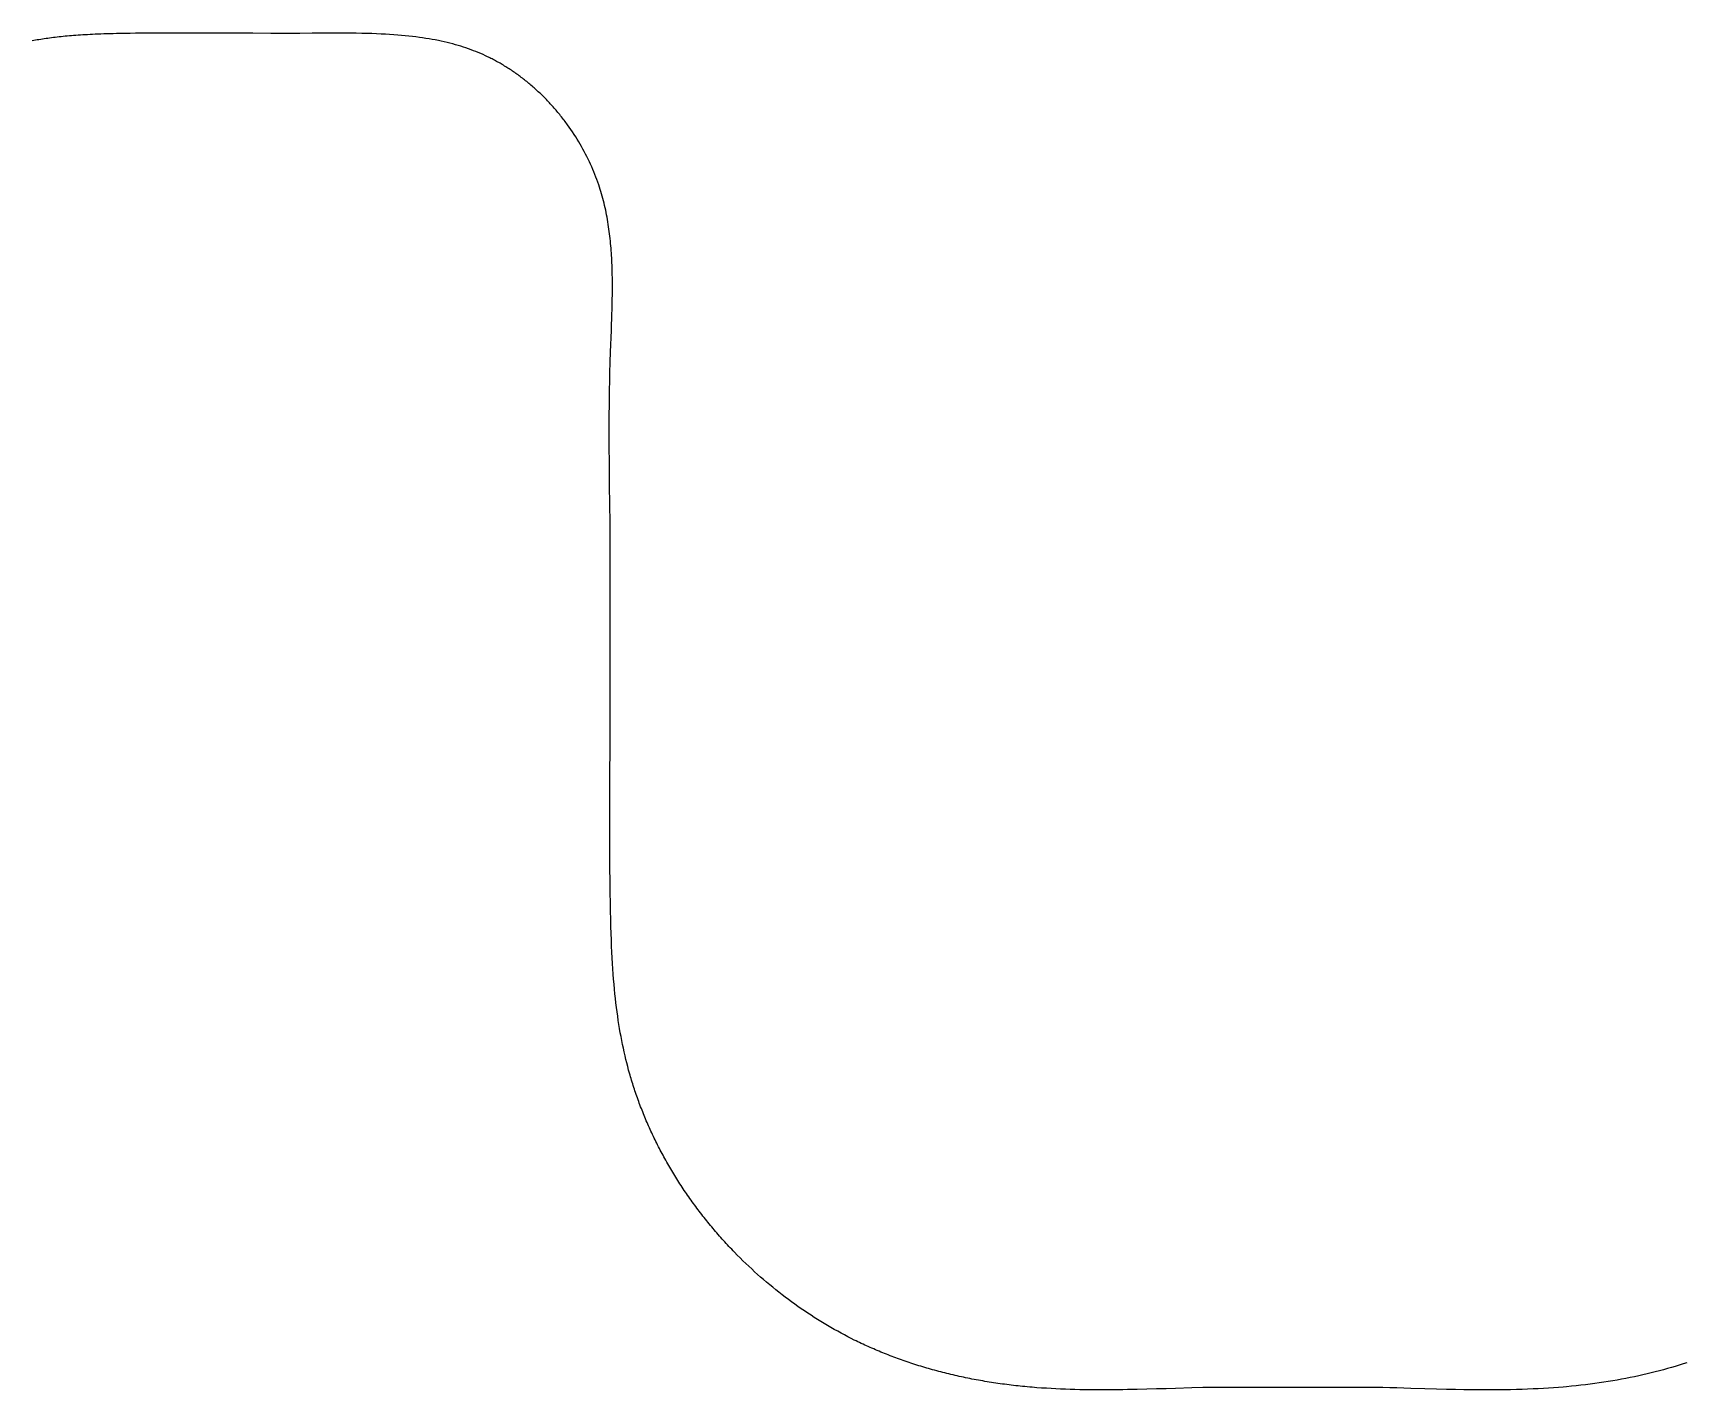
# Model space of a CAD drawing. Header units: millimetres. Extents: x -9 to 276, y -90 to 14.
# Drawn here: x 83.001 to 86.726, y 10.938 to 13.994 of the extents above; entities that cross this region are included whole.
import ezdxf

# ---------------------------------------------------------------- set-up
doc = ezdxf.new("R2010")
doc.units = ezdxf.units.MM
doc.layers.add('BLACK', color=7, linetype='CONTINUOUS')

msp = doc.modelspace()

# ---------------------------------------------------------------- linework, layer by layer
at = {"layer": 'BLACK', "linetype": 'Continuous'}
for p, q in [((83.003354, 13.977477), (82.999615, 13.976792)), ((83.0071, 13.978143), (83.003354, 13.977477)), ((83.01092, 13.978802), (83.0071, 13.978143)), ((83.014747, 13.97944), (83.01092, 13.978802)), ((83.018652, 13.980071), (83.014747, 13.97944)), ((83.022564, 13.980683), (83.018652, 13.980071)), ((83.026559, 13.981287), (83.022564, 13.980683)), ((83.030562, 13.981871), (83.026559, 13.981287)), ((83.034654, 13.982447), (83.030562, 13.981871)), ((83.038753, 13.983004), (83.034654, 13.982447)), ((83.042947, 13.983553), (83.038753, 13.983004)), ((83.047148, 13.984082), (83.042947, 13.983553)), ((83.051453, 13.984603), (83.047148, 13.984082)), ((83.055765, 13.985104), (83.051453, 13.984603)), ((83.060188, 13.985598), (83.055765, 13.985104)), ((83.064618, 13.986072), (83.060188, 13.985598)), ((83.069171, 13.986538), (83.064618, 13.986072)), ((83.07373, 13.986983), (83.069171, 13.986538)), ((83.078423, 13.987422), (83.07373, 13.986983)), ((83.083123, 13.98784), (83.078423, 13.987422)), ((83.087972, 13.98825), (83.083123, 13.98784)), ((83.092827, 13.98864), (83.087972, 13.98825)), ((83.09785, 13.989022), (83.092827, 13.98864)), ((83.102878, 13.989384), (83.09785, 13.989022)), ((83.108097, 13.989739), (83.102878, 13.989384)), ((83.11332, 13.990073), (83.108097, 13.989739)), ((83.118764, 13.9904), (83.11332, 13.990073)), ((83.124211, 13.990707), (83.118764, 13.9904)), ((83.129918, 13.991006), (83.124211, 13.990707)), ((83.135628, 13.991285), (83.129918, 13.991006)), ((83.14165, 13.991557), (83.135628, 13.991285)), ((83.147675, 13.991808), (83.14165, 13.991557)), ((83.15409, 13.992054), (83.147675, 13.991808)), ((83.160507, 13.992278), (83.15409, 13.992054)), ((83.167438, 13.992498), (83.160507, 13.992278)), ((83.17437, 13.992696), (83.167438, 13.992498)), ((83.182036, 13.992892), (83.17437, 13.992696)), ((83.1897, 13.993065), (83.182036, 13.992892)), ((83.198594, 13.993242), (83.1897, 13.993065)), ((83.207482, 13.993395), (83.198594, 13.993242)), ((83.219829, 13.993575), (83.207482, 13.993395)), ((83.232152, 13.993725), (83.219829, 13.993575)), ((83.246525, 13.993874), (83.232152, 13.993725)), ((83.260862, 13.993996), (83.246525, 13.993874)), ((83.275165, 13.994094), (83.260862, 13.993996)), ((83.289437, 13.99417), (83.275165, 13.994094)), ((83.317897, 13.99426), (83.289437, 13.99417)), ((83.346264, 13.994281), (83.317897, 13.99426)), ((83.374559, 13.994246), (83.346264, 13.994281)), ((83.402805, 13.99417), (83.374559, 13.994246)), ((83.459229, 13.993947), (83.402805, 13.99417)), ((83.496345, 13.993794), (83.459229, 13.993947)), ((83.537167, 13.993663), (83.496345, 13.993794)), ((83.571389, 13.993613), (83.537167, 13.993663)), ((83.601929, 13.993635), (83.571389, 13.993613)), ((83.630047, 13.993725), (83.601929, 13.993635)), ((83.648152, 13.993819), (83.630047, 13.993725)), ((83.664215, 13.993903), (83.648152, 13.993819)), ((83.684318, 13.993973), (83.664215, 13.993903)), ((83.700967, 13.993973), (83.684318, 13.993973)), ((83.715684, 13.993907), (83.700967, 13.993973)), ((83.729111, 13.993777), (83.715684, 13.993907)), ((83.741588, 13.993585), (83.729111, 13.993777)), ((83.753324, 13.993332), (83.741588, 13.993585)), ((83.764456, 13.993018), (83.753324, 13.993332)), ((83.775081, 13.992643), (83.764456, 13.993018)), ((83.785272, 13.992208), (83.775081, 13.992643)), ((83.795084, 13.991714), (83.785272, 13.992208)), ((83.80456, 13.991161), (83.795084, 13.991714)), ((83.813734, 13.990548), (83.80456, 13.991161)), ((83.822636, 13.989877), (83.813734, 13.990548)), ((83.831289, 13.989148), (83.822636, 13.989877)), ((83.839713, 13.988361), (83.831289, 13.989148)), ((83.847926, 13.987516), (83.839713, 13.988361)), ((83.855942, 13.986613), (83.847926, 13.987516)), ((83.863774, 13.985653), (83.855942, 13.986613)), ((83.871433, 13.984636), (83.863774, 13.985653)), ((83.878931, 13.983562), (83.871433, 13.984636)), ((83.886275, 13.982431), (83.878931, 13.983562)), ((83.893474, 13.981244), (83.886275, 13.982431)), ((83.900536, 13.98), (83.893474, 13.981244)), ((83.907466, 13.9787), (83.900536, 13.98)), ((83.914271, 13.977344), (83.907466, 13.9787)), ((83.920956, 13.975932), (83.914271, 13.977344)), ((83.927527, 13.974464), (83.920956, 13.975932)), ((83.933988, 13.972941), (83.927527, 13.974464)), ((83.940343, 13.971361), (83.933988, 13.972941)), ((83.946597, 13.969726), (83.940343, 13.971361)), ((83.952754, 13.968035), (83.946597, 13.969726)), ((83.958816, 13.966289), (83.952754, 13.968035)), ((83.964787, 13.964487), (83.958816, 13.966289)), ((83.97067, 13.962629), (83.964787, 13.964487)), ((83.976469, 13.960715), (83.97067, 13.962629)), ((83.982185, 13.958745), (83.976469, 13.960715)), ((83.987822, 13.95672), (83.982185, 13.958745)), ((83.993381, 13.954638), (83.987822, 13.95672)), ((83.998866, 13.9525), (83.993381, 13.954638)), ((84.004278, 13.950305), (83.998866, 13.9525)), ((84.00962, 13.948054), (84.004278, 13.950305)), ((84.014893, 13.945745), (84.00962, 13.948054)), ((84.020099, 13.94338), (84.014893, 13.945745)), ((84.022256, 13.942374), (84.020099, 13.94338)), ((84.024857, 13.941141), (84.022256, 13.942374)), ((84.027451, 13.939889), (84.024857, 13.941141)), ((84.030047, 13.938614), (84.027451, 13.939889)), ((84.032636, 13.937319), (84.030047, 13.938614)), ((84.035227, 13.936002), (84.032636, 13.937319)), ((84.03781, 13.934665), (84.035227, 13.936002)), ((84.040395, 13.933305), (84.03781, 13.934665)), ((84.042972, 13.931927), (84.040395, 13.933305)), ((84.045551, 13.930524), (84.042972, 13.931927)), ((84.048122, 13.929104), (84.045551, 13.930524)), ((84.050694, 13.92766), (84.048122, 13.929104)), ((84.053257, 13.926197), (84.050694, 13.92766)), ((84.055822, 13.924711), (84.053257, 13.926197)), ((84.058377, 13.923206), (84.055822, 13.924711)), ((84.060933, 13.921678), (84.058377, 13.923206)), ((84.063481, 13.920132), (84.060933, 13.921678)), ((84.066028, 13.918563), (84.063481, 13.920132)), ((84.068566, 13.916975), (84.066028, 13.918563)), ((84.071104, 13.915364), (84.068566, 13.916975)), ((84.073632, 13.913735), (84.071104, 13.915364)), ((84.076159, 13.912083), (84.073632, 13.913735)), ((84.078677, 13.910413), (84.076159, 13.912083)), ((84.081194, 13.90872), (84.078677, 13.910413)), ((84.083701, 13.907009), (84.081194, 13.90872)), ((84.086206, 13.905275), (84.083701, 13.907009)), ((84.088701, 13.903524), (84.086206, 13.905275)), ((84.091193, 13.901749), (84.088701, 13.903524)), ((84.093675, 13.899958), (84.091193, 13.901749)), ((84.096155, 13.898144), (84.093675, 13.899958)), ((84.098624, 13.896312), (84.096155, 13.898144)), ((84.10109, 13.894458), (84.098624, 13.896312)), ((84.103544, 13.892587), (84.10109, 13.894458)), ((84.105996, 13.890693), (84.103544, 13.892587)), ((84.108436, 13.888783), (84.105996, 13.890693)), ((84.110871, 13.886851), (84.108436, 13.888783)), ((84.113296, 13.884902), (84.110871, 13.886851)), ((84.115715, 13.882931), (84.113296, 13.884902)), ((84.118123, 13.880944), (84.115715, 13.882931)), ((84.120526, 13.878935), (84.118123, 13.880944)), ((84.122917, 13.876909), (84.120526, 13.878935)), ((84.125302, 13.874863), (84.122917, 13.876909)), ((84.127674, 13.8728), (84.125302, 13.874863)), ((84.130041, 13.870717), (84.127674, 13.8728)), ((84.132395, 13.868618), (84.130041, 13.870717)), ((84.134742, 13.866498), (84.132395, 13.868618)), ((84.137076, 13.864362), (84.134742, 13.866498)), ((84.139403, 13.862206), (84.137076, 13.864362)), ((84.141717, 13.860035), (84.139403, 13.862206)), ((84.144023, 13.857843), (84.141717, 13.860035)), ((84.146316, 13.855637), (84.144023, 13.857843)), ((84.1486, 13.853411), (84.146316, 13.855637)), ((84.150871, 13.85117), (84.1486, 13.853411)), ((84.153132, 13.84891), (84.150871, 13.85117)), ((84.15538, 13.846635), (84.153132, 13.84891)), ((84.157618, 13.844342), (84.15538, 13.846635)), ((84.159843, 13.842034), (84.157618, 13.844342)), ((84.162056, 13.839708), (84.159843, 13.842034)), ((84.164256, 13.837368), (84.162056, 13.839708)), ((84.166445, 13.83501), (84.164256, 13.837368)), ((84.16862, 13.832638), (84.166445, 13.83501)), ((84.170783, 13.83025), (84.16862, 13.832638)), ((84.172931, 13.827847), (84.170783, 13.83025)), ((84.175068, 13.825428), (84.172931, 13.827847)), ((84.177189, 13.822995), (84.175068, 13.825428)), ((84.179298, 13.820546), (84.177189, 13.822995)), ((84.181392, 13.818084), (84.179298, 13.820546)), ((84.183473, 13.815607), (84.181392, 13.818084)), ((84.185539, 13.813116), (84.183473, 13.815607)), ((84.187591, 13.810611), (84.185539, 13.813116)), ((84.189627, 13.808093), (84.187591, 13.810611)), ((84.191649, 13.805561), (84.189627, 13.808093)), ((84.193656, 13.803016), (84.191649, 13.805561)), ((84.195648, 13.800458), (84.193656, 13.803016)), ((84.197624, 13.797887), (84.195648, 13.800458)), ((84.199585, 13.795304), (84.197624, 13.797887)), ((84.201529, 13.792708), (84.199585, 13.795304)), ((84.203458, 13.790101), (84.201529, 13.792708)), ((84.205371, 13.787481), (84.203458, 13.790101)), ((84.209147, 13.782208), (84.205371, 13.787481)), ((84.212857, 13.77689), (84.209147, 13.782208)), ((84.216499, 13.77153), (84.212857, 13.77689)), ((84.220071, 13.766129), (84.216499, 13.77153)), ((84.223574, 13.76069), (84.220071, 13.766129)), ((84.227005, 13.755214), (84.223574, 13.76069)), ((84.230363, 13.749703), (84.227005, 13.755214)), ((84.233648, 13.74416), (84.230363, 13.749703)), ((84.236858, 13.738586), (84.233648, 13.74416)), ((84.239993, 13.732984), (84.236858, 13.738586)), ((84.243051, 13.727354), (84.239993, 13.732984)), ((84.246032, 13.721701), (84.243051, 13.727354)), ((84.248934, 13.716024), (84.246032, 13.721701)), ((84.251758, 13.710327), (84.248934, 13.716024)), ((84.254502, 13.704611), (84.251758, 13.710327)), ((84.257165, 13.698878), (84.254502, 13.704611)), ((84.259748, 13.69313), (84.257165, 13.698878)), ((84.262249, 13.687369), (84.259748, 13.69313)), ((84.264668, 13.681596), (84.262249, 13.687369)), ((84.267005, 13.675814), (84.264668, 13.681596)), ((84.269259, 13.670025), (84.267005, 13.675814)), ((84.27143, 13.66423), (84.269259, 13.670025)), ((84.273517, 13.65843), (84.27143, 13.66423)), ((84.275521, 13.652628), (84.273517, 13.65843)), ((84.277225, 13.647491), (84.275521, 13.652628)), ((84.278869, 13.642339), (84.277225, 13.647491)), ((84.280454, 13.637174), (84.278869, 13.642339)), ((84.281981, 13.631995), (84.280454, 13.637174)), ((84.28345, 13.626803), (84.281981, 13.631995)), ((84.284864, 13.621598), (84.28345, 13.626803)), ((84.286222, 13.616381), (84.284864, 13.621598)), ((84.287526, 13.61115), (84.286222, 13.616381)), ((84.288776, 13.605907), (84.287526, 13.61115)), ((84.289974, 13.600653), (84.288776, 13.605907)), ((84.29112, 13.595386), (84.289974, 13.600653)), ((84.292216, 13.590107), (84.29112, 13.595386)), ((84.293263, 13.584818), (84.292216, 13.590107)), ((84.29426, 13.579517), (84.293263, 13.584818)), ((84.29521, 13.574205), (84.29426, 13.579517)), ((84.296114, 13.568882), (84.29521, 13.574205)), ((84.296971, 13.563549), (84.296114, 13.568882)), ((84.297784, 13.558205), (84.296971, 13.563549)), ((84.298553, 13.552852), (84.297784, 13.558205)), ((84.299279, 13.547489), (84.298553, 13.552852)), ((84.299964, 13.542116), (84.299279, 13.547489)), ((84.300607, 13.536734), (84.299964, 13.542116)), ((84.30121, 13.531343), (84.300607, 13.536734)), ((84.301774, 13.525942), (84.30121, 13.531343)), ((84.3023, 13.520534), (84.301774, 13.525942)), ((84.302789, 13.515117), (84.3023, 13.520534)), ((84.303241, 13.509691), (84.302789, 13.515117)), ((84.303659, 13.504258), (84.303241, 13.509691)), ((84.304042, 13.498817), (84.303659, 13.504258)), ((84.304391, 13.493369), (84.304042, 13.498817)), ((84.304709, 13.487914), (84.304391, 13.493369)), ((84.304994, 13.482451), (84.304709, 13.487914)), ((84.30525, 13.476982), (84.304994, 13.482451)), ((84.305476, 13.471506), (84.30525, 13.476982)), ((84.305673, 13.466024), (84.305476, 13.471506)), ((84.305842, 13.460535), (84.305673, 13.466024)), ((84.305985, 13.455041), (84.305842, 13.460535)), ((84.306102, 13.449542), (84.305985, 13.455041)), ((84.306195, 13.444037), (84.306102, 13.449542)), ((84.306263, 13.438527), (84.306195, 13.444037)), ((84.306228, 13.405371), (84.306319, 13.416439)), ((84.306309, 13.433012), (84.306263, 13.438527)), ((84.306333, 13.427492), (84.306309, 13.433012)), ((84.306319, 13.416439), (84.306336, 13.421968)), ((84.306336, 13.421968), (84.306333, 13.427492)), ((84.305576, 13.372089), (84.305849, 13.383194)), ((84.305849, 13.383194), (84.306069, 13.394289)), ((84.306069, 13.394289), (84.306228, 13.405371)), ((84.304103, 13.327605), (84.304513, 13.338732)), ((84.304513, 13.338732), (84.3049, 13.349856)), ((84.3049, 13.349856), (84.305257, 13.360976)), ((84.305257, 13.360976), (84.305576, 13.372089)), ((84.302843, 13.295035), (84.303244, 13.305349)), ((84.303244, 13.305349), (84.304103, 13.327605)), ((84.301443, 13.256419), (84.302036, 13.273624)), ((84.302036, 13.273624), (84.302843, 13.295035)), ((84.300342, 13.215827), (84.300578, 13.225962)), ((84.300578, 13.225962), (84.30084, 13.236106)), ((84.30084, 13.236106), (84.301128, 13.246258)), ((84.301128, 13.246258), (84.301443, 13.256419)), ((84.29978, 13.185467), (84.299944, 13.19558)), ((84.299944, 13.19558), (84.300131, 13.205699)), ((84.300131, 13.205699), (84.300342, 13.215827)), ((84.299272, 13.135006), (84.299416, 13.155172)), ((84.299416, 13.155172), (84.299516, 13.165264)), ((84.299516, 13.165264), (84.299637, 13.175362)), ((84.299637, 13.175362), (84.29978, 13.185467)), ((84.29919, 13.094739), (84.299199, 13.114862)), ((84.299199, 13.114862), (84.299272, 13.135006)), ((84.299237, 13.074632), (84.29919, 13.094739)), ((84.299334, 13.054541), (84.299237, 13.074632)), ((84.299473, 13.034462), (84.299334, 13.054541)), ((84.299647, 13.014393), (84.299473, 13.034462)), ((84.29985, 12.994332), (84.299647, 13.014393)), ((84.300074, 12.974276), (84.29985, 12.994332)), ((84.300558, 12.934171), (84.300074, 12.974276)), ((84.301078, 12.890858), (84.300558, 12.934171)), ((84.301443, 12.856579), (84.301078, 12.890858)), ((84.301443, 12.456739), (84.301443, 12.856579)), ((84.301244, 12.42306), (84.301443, 12.456739)), ((84.300995, 12.380629), (84.301244, 12.42306)), ((84.300716, 12.327229), (84.300995, 12.380629)), ((84.300544, 12.283029), (84.300716, 12.327229)), ((84.300458, 12.243909), (84.300544, 12.283029)), ((84.300448, 12.20814), (84.300458, 12.243909)), ((84.300511, 12.1748), (84.300448, 12.20814)), ((84.300643, 12.143329), (84.300511, 12.1748)), ((84.300843, 12.113352), (84.300643, 12.143329)), ((84.30111, 12.084607), (84.300843, 12.113352)), ((84.301443, 12.056899), (84.30111, 12.084607)), ((84.301747, 12.036205), (84.301443, 12.056899)), ((84.302098, 12.016508), (84.301747, 12.036205)), ((84.302484, 11.998665), (84.302098, 12.016508)), ((84.302913, 11.982145), (84.302484, 11.998665)), ((84.303388, 11.966637), (84.302913, 11.982145)), ((84.303912, 11.951941), (84.303388, 11.966637)), ((84.304487, 11.937916), (84.303912, 11.951941)), ((84.305113, 11.92446), (84.304487, 11.937916)), ((84.305793, 11.911497), (84.305113, 11.92446)), ((84.306525, 11.898966), (84.305793, 11.911497)), ((84.307312, 11.88682), (84.306525, 11.898966)), ((84.308154, 11.875019), (84.307312, 11.88682)), ((84.30905, 11.86353), (84.308154, 11.875019)), ((84.310001, 11.852328), (84.30905, 11.86353)), ((84.311008, 11.841389), (84.310001, 11.852328)), ((84.312069, 11.830692), (84.311008, 11.841389)), ((84.313187, 11.820221), (84.312069, 11.830692)), ((84.31436, 11.809961), (84.313187, 11.820221)), ((84.315589, 11.799898), (84.31436, 11.809961)), ((84.316874, 11.790021), (84.315589, 11.799898)), ((84.318215, 11.780318), (84.316874, 11.790021)), ((84.319611, 11.770781), (84.318215, 11.780318)), ((84.321064, 11.761401), (84.319611, 11.770781)), ((84.322573, 11.752169), (84.321064, 11.761401)), ((84.324139, 11.74308), (84.322573, 11.752169)), ((84.32576, 11.734126), (84.324139, 11.74308)), ((84.327438, 11.725302), (84.32576, 11.734126)), ((84.329172, 11.716602), (84.327438, 11.725302)), ((84.330962, 11.708021), (84.329172, 11.716602)), ((84.332809, 11.699554), (84.330962, 11.708021)), ((84.334713, 11.691196), (84.332809, 11.699554)), ((84.336673, 11.682945), (84.334713, 11.691196)), ((84.33869, 11.674795), (84.336673, 11.682945)), ((84.340764, 11.666744), (84.33869, 11.674795)), ((84.342895, 11.658788), (84.340764, 11.666744)), ((84.344865, 11.651694), (84.342895, 11.658788)), ((84.345999, 11.647715), (84.344865, 11.651694)), ((84.347152, 11.643741), (84.345999, 11.647715)), ((84.348327, 11.639763), (84.347152, 11.643741)), ((84.349522, 11.635791), (84.348327, 11.639763)), ((84.350738, 11.631815), (84.349522, 11.635791)), ((84.351974, 11.627844), (84.350738, 11.631815)), ((84.353232, 11.62387), (84.351974, 11.627844)), ((84.35451, 11.619901), (84.353232, 11.62387)), ((84.355809, 11.615929), (84.35451, 11.619901)), ((84.357128, 11.611963), (84.355809, 11.615929)), ((84.358468, 11.607995), (84.357128, 11.611963)), ((84.359828, 11.604031), (84.358468, 11.607995)), ((84.36121, 11.600066), (84.359828, 11.604031)), ((84.362611, 11.596106), (84.36121, 11.600066)), ((84.364035, 11.592144), (84.362611, 11.596106)), ((84.365477, 11.588188), (84.364035, 11.592144)), ((84.366941, 11.58423), (84.365477, 11.588188)), ((84.368425, 11.580278), (84.366941, 11.58423)), ((84.369931, 11.576324), (84.368425, 11.580278)), ((84.371455, 11.572377), (84.369931, 11.576324)), ((84.373002, 11.568429), (84.371455, 11.572377)), ((84.374568, 11.564486), (84.373002, 11.568429)), ((84.376155, 11.560543), (84.374568, 11.564486)), ((84.377762, 11.556606), (84.376155, 11.560543)), ((84.379391, 11.552669), (84.377762, 11.556606)), ((84.381038, 11.548738), (84.379391, 11.552669)), ((84.382708, 11.544807), (84.381038, 11.548738)), ((84.384396, 11.540882), (84.382708, 11.544807)), ((84.386107, 11.536957), (84.384396, 11.540882)), ((84.387836, 11.53304), (84.386107, 11.536957)), ((84.389587, 11.529122), (84.387836, 11.53304)), ((84.391357, 11.525212), (84.389587, 11.529122)), ((84.393148, 11.521302), (84.391357, 11.525212)), ((84.394958, 11.5174), (84.393148, 11.521302)), ((84.39679, 11.513498), (84.394958, 11.5174)), ((84.398641, 11.509604), (84.39679, 11.513498)), ((84.400513, 11.505711), (84.398641, 11.509604)), ((84.402404, 11.501825), (84.400513, 11.505711)), ((84.404317, 11.497941), (84.402404, 11.501825)), ((84.406247, 11.494065), (84.404317, 11.497941)), ((84.4082, 11.49019), (84.406247, 11.494065)), ((84.410171, 11.486324), (84.4082, 11.49019)), ((84.412163, 11.48246), (84.410171, 11.486324)), ((84.414174, 11.478603), (84.412163, 11.48246)), ((84.416206, 11.47475), (84.414174, 11.478603)), ((84.418256, 11.470904), (84.416206, 11.47475)), ((84.420327, 11.467062), (84.418256, 11.470904)), ((84.422417, 11.463228), (84.420327, 11.467062)), ((84.424528, 11.459396), (84.422417, 11.463228)), ((84.426656, 11.455574), (84.424528, 11.459396)), ((84.428806, 11.451755), (84.426656, 11.455574)), ((84.430974, 11.447945), (84.428806, 11.451755)), ((84.433163, 11.444139), (84.430974, 11.447945)), ((84.43537, 11.440342), (84.433163, 11.444139)), ((84.437597, 11.436549), (84.43537, 11.440342)), ((84.439842, 11.432766), (84.437597, 11.436549)), ((84.442108, 11.428986), (84.439842, 11.432766)), ((84.444391, 11.425217), (84.442108, 11.428986)), ((84.446695, 11.421452), (84.444391, 11.425217)), ((84.449017, 11.417697), (84.446695, 11.421452)), ((84.451359, 11.413946), (84.449017, 11.417697)), ((84.453718, 11.410206), (84.451359, 11.413946)), ((84.456098, 11.406472), (84.453718, 11.410206)), ((84.458495, 11.402747), (84.456098, 11.406472)), ((84.460912, 11.399028), (84.458495, 11.402747)), ((84.463346, 11.39532), (84.460912, 11.399028)), ((84.4658, 11.391617), (84.463346, 11.39532)), ((84.468271, 11.387925), (84.4658, 11.391617)), ((84.470762, 11.38424), (84.468271, 11.387925)), ((84.47327, 11.380566), (84.470762, 11.38424)), ((84.475798, 11.376898), (84.47327, 11.380566)), ((84.478342, 11.373241), (84.475798, 11.376898)), ((84.480905, 11.369592), (84.478342, 11.373241)), ((84.483486, 11.365953), (84.480905, 11.369592)), ((84.486085, 11.362322), (84.483486, 11.365953)), ((84.488701, 11.358702), (84.486085, 11.362322)), ((84.491336, 11.355091), (84.488701, 11.358702)), ((84.493987, 11.351491), (84.491336, 11.355091)), ((84.496658, 11.347899), (84.493987, 11.351491)), ((84.499344, 11.344318), (84.496658, 11.347899)), ((84.502049, 11.340747), (84.499344, 11.344318)), ((84.50477, 11.337187), (84.502049, 11.340747)), ((84.507509, 11.333637), (84.50477, 11.337187)), ((84.510265, 11.330098), (84.507509, 11.333637)), ((84.513038, 11.326569), (84.510265, 11.330098)), ((84.515827, 11.323052), (84.513038, 11.326569)), ((84.518634, 11.319545), (84.515827, 11.323052)), ((84.521457, 11.31605), (84.518634, 11.319545)), ((84.524297, 11.312565), (84.521457, 11.31605)), ((84.527153, 11.309093), (84.524297, 11.312565)), ((84.530026, 11.305631), (84.527153, 11.309093)), ((84.532915, 11.302182), (84.530026, 11.305631)), ((84.53582, 11.298744), (84.532915, 11.302182)), ((84.538741, 11.295319), (84.53582, 11.298744)), ((84.541679, 11.291905), (84.538741, 11.295319)), ((84.544631, 11.288505), (84.541679, 11.291905)), ((84.5476, 11.285116), (84.544631, 11.288505)), ((84.550585, 11.281739), (84.5476, 11.285116)), ((84.553585, 11.278376), (84.550585, 11.281739)), ((84.5566, 11.275025), (84.553585, 11.278376)), ((84.559631, 11.271687), (84.5566, 11.275025)), ((84.562676, 11.268362), (84.559631, 11.271687)), ((84.565737, 11.26505), (84.562676, 11.268362)), ((84.568813, 11.261752), (84.565737, 11.26505)), ((84.571904, 11.258467), (84.568813, 11.261752)), ((84.575009, 11.255195), (84.571904, 11.258467)), ((84.578129, 11.251937), (84.575009, 11.255195)), ((84.581264, 11.248693), (84.578129, 11.251937)), ((84.587576, 11.242247), (84.581264, 11.248693)), ((84.593944, 11.235858), (84.587576, 11.242247)), ((84.600368, 11.229526), (84.593944, 11.235858)), ((84.606847, 11.223252), (84.600368, 11.229526)), ((84.613379, 11.217039), (84.606847, 11.223252)), ((84.619963, 11.210885), (84.613379, 11.217039)), ((84.626599, 11.204793), (84.619963, 11.210885)), ((84.633285, 11.198764), (84.626599, 11.204793)), ((84.64002, 11.192797), (84.633285, 11.198764)), ((84.646804, 11.186895), (84.64002, 11.192797)), ((84.653635, 11.181057), (84.646804, 11.186895)), ((84.660513, 11.175285), (84.653635, 11.181057)), ((84.667435, 11.169579), (84.660513, 11.175285)), ((84.674401, 11.163941), (84.667435, 11.169579)), ((84.681411, 11.15837), (84.674401, 11.163941)), ((84.688462, 11.152869), (84.681411, 11.15837)), ((84.695554, 11.147437), (84.688462, 11.152869)), ((84.702686, 11.142075), (84.695554, 11.147437)), ((84.709857, 11.136783), (84.702686, 11.142075)), ((84.717065, 11.131564), (84.709857, 11.136783)), ((84.724309, 11.126416), (84.717065, 11.131564)), ((84.73159, 11.121342), (84.724309, 11.126416)), ((84.738904, 11.11634), (84.73159, 11.121342)), ((84.746252, 11.111413), (84.738904, 11.11634)), ((84.753632, 11.10656), (84.746252, 11.111413)), ((84.761043, 11.101782), (84.753632, 11.10656)), ((84.768484, 11.09708), (84.761043, 11.101782)), ((84.775955, 11.092453), (84.768484, 11.09708)), ((84.783453, 11.087904), (84.775955, 11.092453)), ((84.790978, 11.083431), (84.783453, 11.087904)), ((84.79853, 11.079035), (84.790978, 11.083431)), ((84.806106, 11.074718), (84.79853, 11.079035)), ((84.813707, 11.070478), (84.806106, 11.074718)), ((84.82133, 11.066317), (84.813707, 11.070478)), ((84.828975, 11.062235), (84.82133, 11.066317)), ((84.836642, 11.058232), (84.828975, 11.062235)), ((84.844328, 11.054309), (84.836642, 11.058232)), ((84.851165, 11.050894), (84.844328, 11.054309)), ((84.855061, 11.04898), (84.851165, 11.050894)), ((84.858964, 11.047083), (84.855061, 11.04898)), ((84.86289, 11.045199), (84.858964, 11.047083)), ((84.866823, 11.043333), (84.86289, 11.045199)), ((84.870779, 11.041479), (84.866823, 11.043333)), ((84.874742, 11.039643), (84.870779, 11.041479)), ((84.878728, 11.037819), (84.874742, 11.039643)), ((84.882721, 11.036014), (84.878728, 11.037819)), ((84.886737, 11.03422), (84.882721, 11.036014)), ((84.89076, 11.032445), (84.886737, 11.03422)), ((84.894806, 11.030682), (84.89076, 11.032445)), ((84.89886, 11.028938), (84.894806, 11.030682)), ((84.902936, 11.027206), (84.89886, 11.028938)), ((84.90702, 11.025493), (84.902936, 11.027206)), ((84.911126, 11.023792), (84.90702, 11.025493)), ((84.91524, 11.022109), (84.911126, 11.023792)), ((84.919377, 11.020439), (84.91524, 11.022109)), ((84.923521, 11.018787), (84.919377, 11.020439)), ((84.927687, 11.017148), (84.923521, 11.018787)), ((84.931862, 11.015528), (84.927687, 11.017148)), ((84.936059, 11.013921), (84.931862, 11.015528)), ((84.940263, 11.012332), (84.936059, 11.013921)), ((84.944491, 11.010756), (84.940263, 11.012332)), ((84.948725, 11.009198), (84.944491, 11.010756)), ((84.952983, 11.007654), (84.948725, 11.009198)), ((84.957248, 11.006128), (84.952983, 11.007654)), ((84.961536, 11.004616), (84.957248, 11.006128)), ((84.965831, 11.003122), (84.961536, 11.004616)), ((84.97015, 11.001641), (84.965831, 11.003122)), ((84.974475, 11.00018), (84.97015, 11.001641)), ((84.978824, 10.998731), (84.974475, 11.00018)), ((84.983179, 10.997302), (84.978824, 10.998731)), ((84.987559, 10.995886), (84.983179, 10.997302)), ((84.991944, 10.994489), (84.987559, 10.995886)), ((84.996354, 10.993105), (84.991944, 10.994489)), ((85.000769, 10.991741), (84.996354, 10.993105)), ((85.005209, 10.99039), (85.000769, 10.991741)), ((85.009655, 10.989059), (85.005209, 10.99039)), ((85.014124, 10.987741), (85.009655, 10.989059)), ((86.691482, 10.989005), (86.682537, 10.986455)), ((86.700351, 10.991616), (86.691482, 10.989005)), ((86.709146, 10.994287), (86.700351, 10.991616)), ((86.717866, 10.997019), (86.709146, 10.994287)), ((86.726512, 10.999811), (86.717866, 10.997019)), ((85.0186, 10.986442), (85.014124, 10.987741)), ((85.0231, 10.985158), (85.0186, 10.986442)), ((85.027606, 10.983892), (85.0231, 10.985158)), ((85.032135, 10.982641), (85.027606, 10.983892)), ((85.036671, 10.981409), (85.032135, 10.982641)), ((85.041231, 10.980191), (85.036671, 10.981409)), ((85.045796, 10.978992), (85.041231, 10.980191)), ((85.050386, 10.977808), (85.045796, 10.978992)), ((85.054981, 10.976643), (85.050386, 10.977808)), ((85.0596, 10.975493), (85.054981, 10.976643)), ((85.064225, 10.974362), (85.0596, 10.975493)), ((85.068874, 10.973246), (85.064225, 10.974362)), ((85.073529, 10.97215), (85.068874, 10.973246)), ((85.078207, 10.971068), (85.073529, 10.97215)), ((85.082891, 10.970006), (85.078207, 10.971068)), ((85.087599, 10.968959), (85.082891, 10.970006)), ((85.092312, 10.967931), (85.087599, 10.968959)), ((85.097049, 10.966919), (85.092312, 10.967931)), ((85.101791, 10.965926), (85.097049, 10.966919)), ((85.106557, 10.964949), (85.101791, 10.965926)), ((85.111328, 10.963991), (85.106557, 10.964949)), ((85.116123, 10.963049), (85.111328, 10.963991)), ((85.120923, 10.962126), (85.116123, 10.963049)), ((85.125747, 10.96122), (85.120923, 10.962126)), ((85.130575, 10.960332), (85.125747, 10.96122)), ((85.135428, 10.959461), (85.130575, 10.960332)), ((85.140284, 10.95861), (85.135428, 10.959461)), ((85.145165, 10.957775), (85.140284, 10.95861)), ((85.15005, 10.956959), (85.145165, 10.957775)), ((85.154959, 10.95616), (85.15005, 10.956959)), ((85.159871, 10.955381), (85.154959, 10.95616)), ((85.164808, 10.954618), (85.159871, 10.955381)), ((85.169748, 10.953875), (85.164808, 10.954618)), ((85.174713, 10.953149), (85.169748, 10.953875)), ((85.17968, 10.952442), (85.174713, 10.953149)), ((85.184672, 10.951752), (85.17968, 10.952442)), ((85.189666, 10.951083), (85.184672, 10.951752)), ((86.518688, 10.952857), (86.508342, 10.951481)), ((86.528954, 10.954302), (86.518688, 10.952857)), ((86.539141, 10.955817), (86.528954, 10.954302)), ((86.549248, 10.957399), (86.539141, 10.955817)), ((86.559277, 10.95905), (86.549248, 10.957399)), ((86.569226, 10.960767), (86.559277, 10.95905)), ((86.579096, 10.962552), (86.569226, 10.960767)), ((86.588888, 10.964403), (86.579096, 10.962552)), ((86.598602, 10.966319), (86.588888, 10.964403)), ((86.608237, 10.968301), (86.598602, 10.966319)), ((86.617794, 10.970348), (86.608237, 10.968301)), ((86.627274, 10.972459), (86.617794, 10.970348)), ((86.636676, 10.974634), (86.627274, 10.972459)), ((86.646002, 10.976873), (86.636676, 10.974634)), ((86.65525, 10.979175), (86.646002, 10.976873)), ((86.664422, 10.981539), (86.65525, 10.979175)), ((86.673518, 10.983966), (86.664422, 10.981539)), ((86.682537, 10.986455), (86.673518, 10.983966)), ((85.194685, 10.95043), (85.189666, 10.951083)), ((85.199707, 10.949797), (85.194685, 10.95043)), ((85.204752, 10.949182), (85.199707, 10.949797)), ((85.2098, 10.948586), (85.204752, 10.949182)), ((85.214871, 10.948008), (85.2098, 10.948586)), ((85.219946, 10.94745), (85.214871, 10.948008)), ((85.225043, 10.94691), (85.219946, 10.94745)), ((85.230143, 10.946389), (85.225043, 10.94691)), ((85.235486, 10.945865), (85.230143, 10.946389)), ((85.24083, 10.945363), (85.235486, 10.945865)), ((85.246177, 10.944882), (85.24083, 10.945363)), ((85.251526, 10.944421), (85.246177, 10.944882)), ((85.256877, 10.943981), (85.251526, 10.944421)), ((85.26223, 10.943561), (85.256877, 10.943981)), ((85.272942, 10.942781), (85.26223, 10.943561)), ((85.283661, 10.942076), (85.272942, 10.942781)), ((85.294388, 10.941446), (85.283661, 10.942076)), ((85.305122, 10.940886), (85.294388, 10.941446)), ((85.315863, 10.940394), (85.305122, 10.940886)), ((85.32661, 10.939968), (85.315863, 10.940394)), ((85.337364, 10.939604), (85.32661, 10.939968)), ((85.348123, 10.939301), (85.337364, 10.939604)), ((85.358889, 10.939055), (85.348123, 10.939301)), ((85.369659, 10.938863), (85.358889, 10.939055)), ((85.380434, 10.938723), (85.369659, 10.938863)), ((85.391215, 10.938633), (85.380434, 10.938723)), ((85.402, 10.938588), (85.391215, 10.938633)), ((85.412789, 10.938588), (85.402, 10.938588)), ((85.423581, 10.938628), (85.412789, 10.938588)), ((85.434378, 10.938706), (85.423581, 10.938628)), ((85.445178, 10.93882), (85.434378, 10.938706)), ((85.455981, 10.938966), (85.445178, 10.93882)), ((85.466787, 10.939143), (85.455981, 10.938966)), ((85.477595, 10.939347), (85.466787, 10.939143)), ((85.488405, 10.939575), (85.477595, 10.939347)), ((85.510032, 10.940094), (85.488405, 10.939575)), ((85.531663, 10.940679), (85.510032, 10.940094)), ((85.553298, 10.941308), (85.531663, 10.940679)), ((85.574934, 10.941958), (85.553298, 10.941308)), ((85.61112, 10.943034), (85.574934, 10.941958)), ((85.635834, 10.943717), (85.61112, 10.943034)), ((86.041929, 10.943717), (85.635834, 10.943717)), ((86.057686, 10.943297), (86.041929, 10.943717)), ((86.073446, 10.942854), (86.057686, 10.943297)), ((86.104968, 10.941929), (86.073446, 10.942854)), ((86.13582, 10.941023), (86.104968, 10.941929)), ((86.162432, 10.940286), (86.13582, 10.941023)), ((86.184984, 10.939723), (86.162432, 10.940286)), ((86.205139, 10.939287), (86.184984, 10.939723)), ((86.223653, 10.938956), (86.205139, 10.939287)), ((86.240949, 10.938719), (86.223653, 10.938956)), ((86.257288, 10.938568), (86.240949, 10.938719)), ((86.27285, 10.938499), (86.257288, 10.938568)), ((86.287762, 10.938508), (86.27285, 10.938499)), ((86.302118, 10.938592), (86.287762, 10.938508)), ((86.315993, 10.938749), (86.302118, 10.938592)), ((86.329445, 10.938977), (86.315993, 10.938749)), ((86.342519, 10.939276), (86.329445, 10.938977)), ((86.355255, 10.939644), (86.342519, 10.939276)), ((86.367685, 10.940081), (86.355255, 10.939644)), ((86.379837, 10.940585), (86.367685, 10.940081)), ((86.391733, 10.941156), (86.379837, 10.940585)), ((86.403394, 10.941793), (86.391733, 10.941156)), ((86.414837, 10.942496), (86.403394, 10.941793)), ((86.426078, 10.943265), (86.414837, 10.942496)), ((86.437131, 10.9441), (86.426078, 10.943265)), ((86.448008, 10.944999), (86.437131, 10.9441)), ((86.455422, 10.945658), (86.448008, 10.944999)), ((86.466165, 10.946679), (86.455422, 10.945658)), ((86.476828, 10.947773), (86.466165, 10.946679)), ((86.487413, 10.948938), (86.476828, 10.947773)), ((86.497917, 10.950174), (86.487413, 10.948938)), ((86.508342, 10.951481), (86.497917, 10.950174))]:
    msp.add_line(p, q, dxfattribs=at)

doc.saveas('drawing.dxf')
